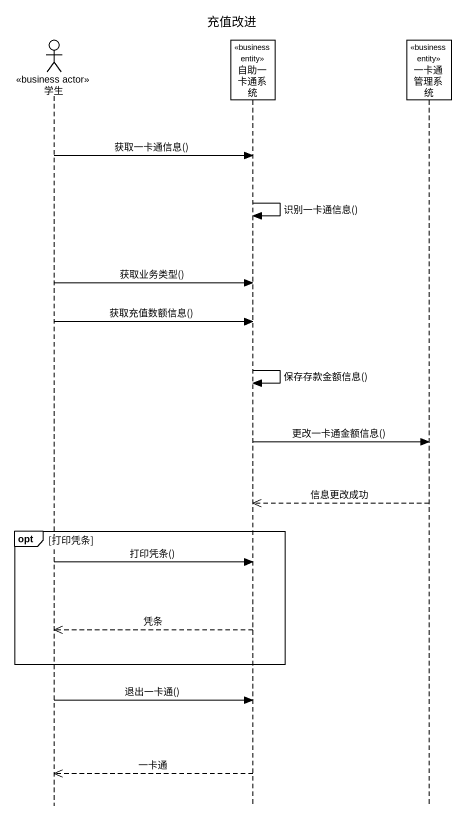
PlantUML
@startuml
title 充值改进
hide footbox
actor 学生 <<business actor>>
participant 自助一卡通系统 <<business entity>>
participant 一卡通管理系统 <<business entity>>

学生 -> 自助一卡通系统 : 获取一卡通信息()
自助一卡通系统 -> 自助一卡通系统 : 识别一卡通信息()
学生 -> 自助一卡通系统 : 获取业务类型()
学生 -> 自助一卡通系统 : 获取充值数额信息()
自助一卡通系统 -> 自助一卡通系统 : 保存存款金额信息()
自助一卡通系统 -> 一卡通管理系统 : 更改一卡通金额信息()
一卡通管理系统 -->> 自助一卡通系统 : 信息更改成功
opt 打印凭条
  学生 -> 自助一卡通系统 : 打印凭条()
  自助一卡通系统 -->> 学生 : 凭条
end
学生 -> 自助一卡通系统 : 退出一卡通()
自助一卡通系统 -->> 学生 : 一卡通
@enduml
